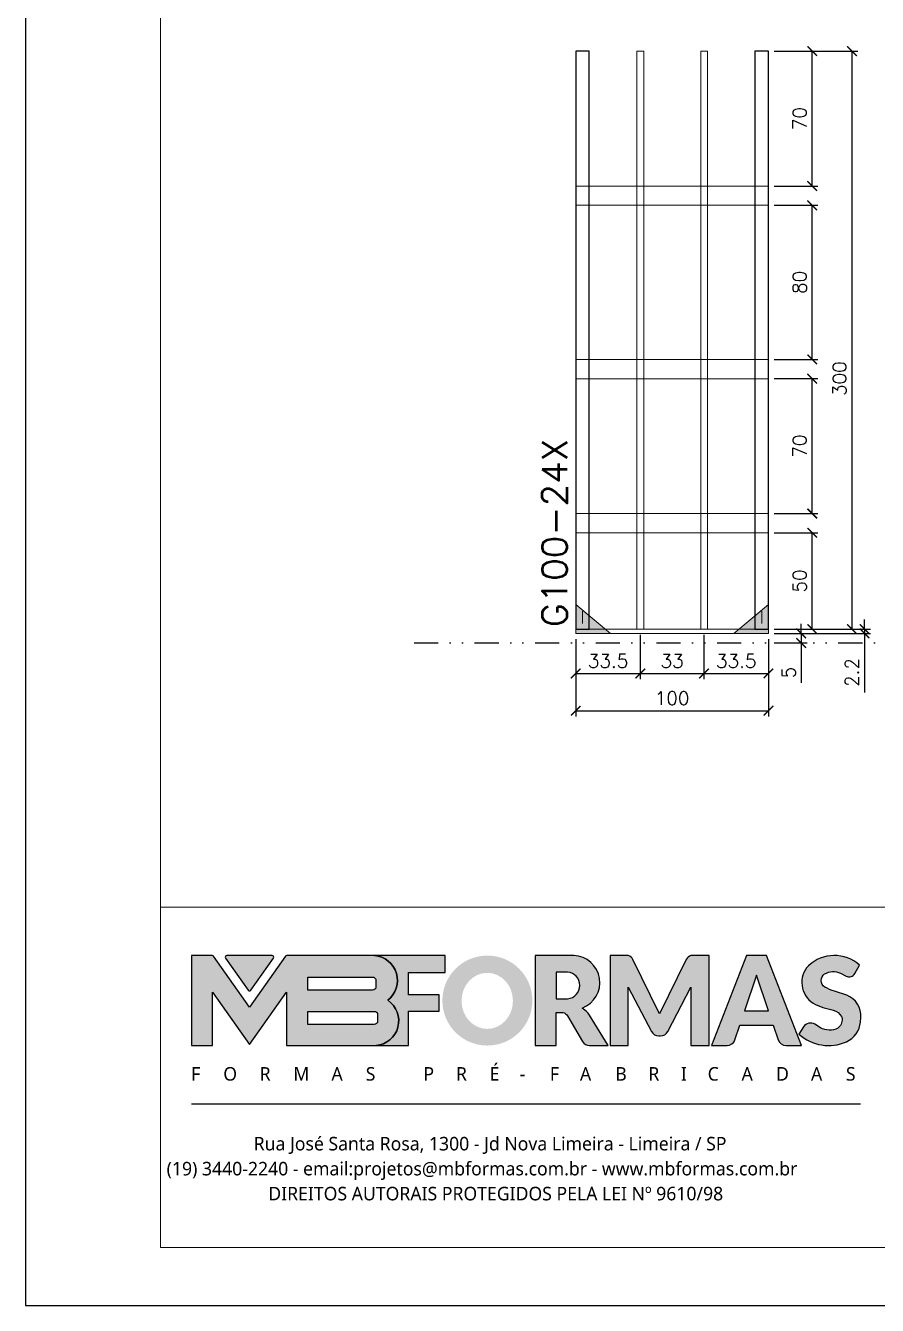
# Model space of a CAD drawing. Extents: x -23436 to 4767, y -4131 to 9755.
# Drawn here: x -20676 to -20234, y -2818 to -2153 of the extents above; entities that cross this region are included whole.
import ezdxf

# ---------------------------------------------------------------- set-up
doc = ezdxf.new("R2010")
doc.units = 0
doc.header["$PDMODE"] = 2
doc.header["$PDSIZE"] = 10
doc.linetypes.add('DIVIDE2', pattern=[0.625, 0.25, -0.125, 0, -0.125, 0, -0.125])
doc.linetypes.add('HIDDEN', pattern=[9.525, 6.35, -3.175])
doc.layers.get('0').update_dxf_attribs({"lineweight": 13})
doc.layers.get('Defpoints').update_dxf_attribs({"lineweight": 13})
for name, color, linetype in [('Cota', 4, 'Continuous'), ('MB Logo', 254, 'Continuous'), ('Nível', 160, 'Continuous'), ('Sarr 7x7', 104, 'Continuous')]:
    doc.layers.add(name, color=color, linetype=linetype)
for name, color, linetype, lineweight in [('FOLHA MB', 7, 'Continuous', 13), ('Madeira', 100, 'Continuous', 13), ('Sarr 2.2x7', 40, 'Continuous', 9), ('sarrafo', 93, 'Continuous', 13), ('Texto Seção', 7, 'Continuous', 15)]:
    doc.layers.add(name, color=color, linetype=linetype, lineweight=lineweight)
doc.layers.add('Laje_Perimetro', color=7, linetype='Continuous', plot=False)
doc.styles.add('MtXpl_Lucida_Sans_Un', font='l_10646.ttf')
doc.styles.add('REGUA-120', font='ROMANS.shx', dxfattribs={"height": 15})
doc.styles.add('ROMANS', font='romans.shx')
doc.dimstyles.new('Cota Paínel', dxfattribs={"dimtxt": 7, "dimasz": 5, "dimexe": 3, "dimexo": 3, "dimgap": 3, "dimtad": 1, "dimdec": 1, "dimzin": 12, "dimdsep": 46, "dimtxsty": 'ROMANS', "dimblk": 'ARCHTICK', "dimcen": 0, "dimclrd": 4, "dimclre": 4, "dimclrt": 1, "dimadec": 1, "dimazin": 3, "dimtfac": 1, "dimtdec": 1, "dimtmove": 0, "dimatfit": 3, "dimldrblk": 'OBLIQUE', "dimfxl": 0, "dimtolj": 1, "dimtzin": 12, "dimarcsym": 0})

# ---------------------------------------------------------------- blocks, each defined once
blk = doc.blocks.new('MB-NOVO')
at = {"layer": 'MB Logo', "linetype": 'Continuous'}
h = blk.add_hatch(color=256, dxfattribs=at)
h.dxf.hatch_style = 1
h.set_gradient(color1=(242, 132, 69), color2=(247, 180, 141), rotation=90, tint=1)
h.paths.add_polyline_path([(-18529.58, 10980.84), (-18475.71, 10980.84, 0.706757), (-18468.67, 11008.01, 0.681802), (-18476.71, 11034.89), (-18529.36, 11034.89, 0.243712), (-18530.18, 11034.46), (-18551.72, 11003.93), (-18573.27, 11034.46, 0.243712), (-18574.09, 11034.89), (-18586.52, 11034.89), (-18586.52, 10980.84), (-18573.87, 10980.84), (-18573.87, 11012.87), (-18551.72, 10981.49), (-18529.58, 11012.87)])
h.paths.add_polyline_path([(-18516.75, 11014.08), (-18516.75, 11021.99), (-18477.79, 11021.99, -0.414214), (-18475.79, 11019.99), (-18475.79, 11016.08, -0.414214), (-18477.79, 11014.08)], flags=16)
h.paths.add_polyline_path([(-18516.75, 11001.39), (-18476.79, 11001.39, -0.414214), (-18474.79, 10999.39), (-18474.79, 10995.48, -0.414214), (-18476.79, 10993.48), (-18516.75, 10993.48)], flags=16)
at = {"layer": 'MB Logo', "true_color": 0x262626}
h = blk.add_hatch(color=250, dxfattribs=at)
h.dxf.hatch_style = 1
h.paths.add_polyline_path([(-18537.31, 11033.31, 0.60809), (-18538.12, 11034.89), (-18565.32, 11034.89, 0.60809), (-18566.14, 11033.31), (-18552.54, 11014.04, 0.518202), (-18550.91, 11014.04)])
h = blk.add_hatch(color=250, dxfattribs=at)
h.dxf.hatch_style = 1
h.paths.add_polyline_path([(-18456.17, 11011.29), (-18456.17, 11024.65), (-18434.21, 11024.65), (-18434.21, 11034.89), (-18476.71, 11034.89, -0.681802), (-18468.67, 11008.01, -0.706757), (-18475.71, 10980.84), (-18456.17, 10980.84), (-18456.17, 11001.45), (-18437.83, 11001.45), (-18437.83, 11011.29)])
h = blk.add_hatch(color=250, dxfattribs=at)
h.dxf.hatch_style = 1
h.paths.add_polyline_path([(-18435.91, 11007.86, 1), (-18381.87, 11007.86, 1)])
edge = h.paths.add_edge_path(flags=16)
edge.add_ellipse((-18408.97, 11007.68), major_axis=(0, 16.84), ratio=0.916255, start_angle=0, end_angle=360)
h = blk.add_hatch(color=250, dxfattribs=at)
h.dxf.hatch_style = 1
h.paths.add_polyline_path([(-18356.97, 11034.89), (-18380.17, 11034.89), (-18380.17, 10980.84), (-18367.64, 10980.84), (-18367.64, 11000.71), (-18363.41, 11000.71, -0.195765), (-18360.9, 10998.88), (-18351.79, 10983.24, 0.261385), (-18347.52, 10980.84), (-18336.38, 10980.84), (-18347.47, 10999, 0.082429), (-18349.61, 11001.48), (-18351.9, 11003.39, 0.81838)])
h.paths.add_polyline_path([(-18360.76, 11009), (-18367.64, 11009), (-18367.64, 11024.98), (-18360.76, 11024.98, -0.92578)], flags=16)
h = blk.add_hatch(color=250, dxfattribs=at)
h.dxf.hatch_style = 1
h.paths.add_polyline_path([(-18286.65, 11015.9), (-18286.65, 10980.84), (-18275.77, 10980.84), (-18275.77, 11034.89), (-18286.65, 11034.89, 0.216647), (-18289.44, 11032.44), (-18305.46, 10999.84), (-18321.61, 11032.7, 0.199908), (-18324.27, 11034.89), (-18335.15, 11034.89), (-18335.15, 10980.84), (-18324.27, 10980.84), (-18324.27, 11015.9), (-18310.42, 10989.3, 0.279644), (-18305.98, 10986.61, 0.340986), (-18300.5, 10989.3)])
h = blk.add_hatch(color=250, dxfattribs=at)
h.dxf.hatch_style = 1
h.paths.add_polyline_path([(-18274.36, 10980.84), (-18264.98, 10980.84, 0.322517), (-18260.24, 10984.26), (-18257.32, 10993), (-18237.21, 10993), (-18234.29, 10984.26, 0.322517), (-18229.55, 10980.84), (-18220.26, 10980.84), (-18241.25, 11034.89), (-18253.37, 11034.89)])
h.paths.add_polyline_path([(-18254.42, 11001.64), (-18247.26, 11023.04), (-18240.11, 11001.64)], flags=16)
h = blk.add_hatch(color=250, dxfattribs=at)
h.dxf.hatch_style = 1
h.paths.add_polyline_path([(-18206.02, 11024.02, -0.247671), (-18196.88, 11024.32), (-18193.53, 11022.53, 0.40799), (-18188.16, 11024.11), (-18185.37, 11029.08, 0.392837), (-18216.16, 11028.69, 0.467779), (-18213.26, 11006.32, 0.077523), (-18201.17, 11002.12, -0.214206), (-18196.11, 10997.94, -0.284295), (-18198.17, 10991.44, -0.26924), (-18208.78, 10991.57), (-18212.21, 10993.65, 0.407727), (-18219.02, 10992.06), (-18221.79, 10987.71, 0.296878), (-18193.23, 10983.12, 0.272251), (-18184.86, 10995.28), (-18184.65, 10997.88, 0.348906), (-18193.71, 11011.21), (-18200.42, 11013.47, -0.045018), (-18205.76, 11015.68, -0.618284)])
at = {"layer": 'MB Logo', "linetype": 'Continuous'}
blk.add_line((-18586.52, 10945.86), (-18184.78, 10945.86), dxfattribs=at)
at = {"layer": 'MB Logo', "color": 23, "linetype": 'Continuous', "true_color": 0xf28445}
for points in [[(-18573.27, 11034.46, 0.243712), (-18574.09, 11034.89), (-18586.52, 11034.89), (-18586.52, 10980.84), (-18573.87, 10980.84), (-18573.87, 11012.87), (-18551.72, 10981.49), (-18529.58, 11012.87), (-18529.58, 10980.84), (-18475.71, 10980.84, 0.706757), (-18468.67, 11008.01, 0.681802), (-18476.71, 11034.89), (-18529.36, 11034.89, 0.243712), (-18530.18, 11034.46), (-18551.72, 11003.93)], [(-18516.75, 11021.99), (-18477.79, 11021.99, -0.414214), (-18475.79, 11019.99), (-18475.79, 11016.08, -0.414214), (-18477.79, 11014.08), (-18516.75, 11014.08)], [(-18516.75, 11001.39), (-18476.79, 11001.39, -0.414214), (-18474.79, 10999.39), (-18474.79, 10995.48, -0.414214), (-18476.79, 10993.48), (-18516.75, 10993.48)]]:
    blk.add_lwpolyline(points, format="xyb", close=True, dxfattribs=at)
at = {"layer": 'MB Logo', "color": 250, "true_color": 0x262626}
for points in [[(-18537.31, 11033.31, 0.60809), (-18538.12, 11034.89), (-18565.32, 11034.89, 0.60809), (-18566.14, 11033.31), (-18552.54, 11014.04, 0.518202), (-18550.91, 11014.04)], [(-18437.83, 11011.29), (-18456.17, 11011.29), (-18456.17, 11024.65), (-18434.21, 11024.65), (-18434.21, 11034.89), (-18476.71, 11034.89, -0.681802), (-18468.67, 11008.01, -0.706757), (-18475.71, 10980.84), (-18456.17, 10980.84), (-18456.17, 11001.45), (-18437.83, 11001.45)], [(-18347.52, 10980.84), (-18336.38, 10980.84), (-18347.47, 10999, 0.082429), (-18349.61, 11001.48), (-18351.9, 11003.39, 0.81838), (-18356.97, 11034.89), (-18380.17, 11034.89), (-18380.17, 10980.84), (-18367.64, 10980.84), (-18367.64, 11000.71), (-18363.41, 11000.71, -0.209789), (-18360.79, 10998.69), (-18351.79, 10983.24, 0.261385)], [(-18286.65, 11015.9), (-18286.65, 10980.84), (-18275.77, 10980.84), (-18275.77, 11034.89), (-18286.65, 11034.89, 0.216647), (-18289.44, 11032.44), (-18305.46, 10999.84), (-18321.48, 11032.44, 0.216647), (-18324.27, 11034.89), (-18335.15, 11034.89), (-18335.15, 10980.84), (-18324.27, 10980.84), (-18324.27, 11015.9), (-18310.42, 10989.3, 0.279644), (-18305.98, 10986.61), (-18304.93, 10986.61, 0.279644), (-18300.5, 10989.3)], [(-18264.98, 10980.84, 0.322517), (-18260.24, 10984.26), (-18257.32, 10993), (-18237.21, 10993), (-18234.29, 10984.26, 0.322517), (-18229.55, 10980.84), (-18220.26, 10980.84), (-18241.25, 11034.89), (-18253.37, 11034.89), (-18274.36, 10980.84)], [(-18206.24, 11015.94, -0.549626), (-18206.37, 11023.82, -0.258723), (-18196.88, 11024.32), (-18193.53, 11022.53, 0.40799), (-18188.16, 11024.11), (-18185.37, 11029.08, 0.392837), (-18216.16, 11028.69, 0.467779), (-18213.26, 11006.32, 0.077523), (-18201.17, 11002.12, -0.203897), (-18196.26, 10998.22), (-18196.08, 10997.79, -0.267611), (-18197.99, 10991.6), (-18198.45, 10991.29, -0.261145), (-18208.78, 10991.57), (-18212.21, 10993.65, 0.407727), (-18219.02, 10992.06), (-18221.79, 10987.71, 0.296878), (-18193.23, 10983.12, 0.265963), (-18184.89, 10994.94), (-18184.67, 10997.65, 0.340466), (-18193.12, 11011.01), (-18200.42, 11013.47, -0.049298)], [(-18367.64, 11009), (-18360.76, 11009, 0.92578), (-18360.76, 11024.98), (-18367.64, 11024.98)]]:
    blk.add_lwpolyline(points, format="xyb", close=True, dxfattribs=at)
blk.add_lwpolyline([(-18247.26, 11023.04), (-18254.42, 11001.64), (-18240.11, 11001.64)], close=True, dxfattribs=at)
at = {"layer": 'MB Logo', "color": 250, "true_color": 0x262626, "style": 'MtXpl_Lucida_Sans_Un'}
for s, height, p in [('É', 8.12, (-18407.52, 10959.76)), ('F', 8.12, (-18586.78, 10959.76)), ('O', 8.12, (-18567.45, 10959.76)), ('R', 8.12, (-18545.63, 10959.76)), ('M', 8.12, (-18525.4, 10959.76)), ('A', 8.12, (-18502.51, 10959.76)), ('S', 8.12, (-18481.92, 10959.76)), ('P', 8.12, (-18447.27, 10959.76)), ('R', 8.12, (-18427.76, 10959.76)), ('-', 8.12, (-18389.56, 10959.76)), ('F', 8.12, (-18371.38, 10959.76)), ('A', 8.12, (-18353.29, 10959.76)), ('B', 8.12, (-18332.1, 10959.76)), ('R', 8.12, (-18312.21, 10959.76)), ('I', 8.12, (-18292.68, 10959.76)), ('C', 8.12, (-18276.61, 10959.76)), ('A', 8.12, (-18256.26, 10959.76)), ('D', 8.12, (-18235.54, 10959.76)), ('A', 8.12, (-18214.57, 10959.76)), ('S', 8.12, (-18193.6, 10959.76)), ('DIREITOS AUTORAIS PROTEGIDOS PELA LEI Nº 9610/98', 8.1225, (-18540.43, 10887.84))]:
    blk.add_text(s, height=height, dxfattribs=at).set_placement(p)
at = {"layer": 'MB Logo', "style": 'MtXpl_Lucida_Sans_Un'}
for s, p in [('Rua José Santa Rosa, 1300 - Jd Nova Limeira - Limeira / SP', (-18549.2, 10917.84)), ('(19) 3440-2240 - email:projetos@mbformas.com.br - www.mbformas.com.br', (-18601.47, 10902.84))]:
    blk.add_text(s, height=8.1225, dxfattribs=at).set_placement(p)
blk = doc.blocks.new('A$C169d8357')
at = {"layer": 'FOLHA MB', "color": 1}
blk.add_line((1109.82, 356.72), (70, 356.72), dxfattribs=at)
for points in [[(0, 1199.94), (0, 149.94), (1485.02, 149.94), (1485.02, 1199.94)], [(70, 1169.94), (70, 179.94), (1455.02, 179.94), (1455.02, 1169.94)]]:
    blk.add_lwpolyline(points, close=True, dxfattribs=at)
at = {"layer": 'MB Logo', "xscale": 0.8642040370897565, "yscale": 0.8642040370897565, "zscale": 0.8642040370897565}
blk.add_blockref('MB-NOVO', (16148.65, -9204.85), dxfattribs=at)
blk = doc.blocks.new('_ArchTick')
at = {"color": 0, "linetype": 'ByBlock', "const_width": 0.15}
blk.add_lwpolyline([(-0.5, -0.5), (0.5, 0.5)], dxfattribs=at)
blk = doc.blocks.new('*D1406')
at = {"layer": 'Cota', "color": 4, "lineweight": -2, "transparency": 16777216}
for p, q in [((-20241.04, -2466.7), (-20241.04, -2461.7)), ((-20287.92, -2466.7), (-20238.04, -2466.7)), ((-20287.92, -2468.86), (-20238.04, -2468.86)), ((-20241.04, -2466.7), (-20241.04, -2468.86)), ((-20241.04, -2468.86), (-20241.04, -2499.53))]:
    blk.add_line(p, q, dxfattribs=at)
at = {"layer": 'Defpoints', "color": 0, "transparency": 16777216}
for p in [(-20290.92, -2466.7), (-20290.92, -2468.86), (-20241.04, -2468.86)]:
    blk.add_point(p, dxfattribs=at)
at = {"layer": 'Cota', "color": 4, "lineweight": -2, "transparency": 16777216, "xscale": 5, "yscale": 5, "zscale": 5}
for p, rotation in [((-20241.04, -2466.7), 270), ((-20241.04, -2468.86), 90)]:
    blk.add_blockref('_ArchTick', p, dxfattribs=dict(at, rotation=rotation))
at = {"layer": 'Cota', "color": 1, "transparency": 16777216, "insert": (-20247.54, -2489.19), "char_height": 7, "attachment_point": 5, "rotation": 90, "style": 'ROMANS'}
blk.add_mtext('\\A1;2.2', dxfattribs=at)
blk = doc.blocks.new('_OBLIQUE')
at = {"color": 0, "linetype": 'ByBlock', "lineweight": -2}
for p, q in [((0, 0), (-1, 0)), ((-0.5, -0.5), (0.5, 0.5))]:
    blk.add_line(p, q, dxfattribs=at)
blk = doc.blocks.new('*D1407')
at = {"layer": 'Cota', "color": 4, "lineweight": -2, "transparency": 16777216}
for p, q in [((-20287.92, -2416.66), (-20265.22, -2416.66)), ((-20268.22, -2466.66), (-20268.22, -2416.66)), ((-20287.92, -2466.66), (-20265.22, -2466.66))]:
    blk.add_line(p, q, dxfattribs=at)
at = {"layer": 'Defpoints', "color": 0, "transparency": 16777216}
for p in [(-20290.92, -2416.66), (-20268.22, -2416.66), (-20290.92, -2466.66)]:
    blk.add_point(p, dxfattribs=at)
at = {"layer": 'Cota', "color": 4, "lineweight": -2, "transparency": 16777216, "xscale": 5, "yscale": 5, "zscale": 5}
for p, rotation in [((-20268.22, -2416.66), 90), ((-20268.22, -2466.66), 270)]:
    blk.add_blockref('_ArchTick', p, dxfattribs=dict(at, rotation=rotation))
at = {"layer": 'Cota', "color": 1, "transparency": 16777216, "insert": (-20274.72, -2441.66), "char_height": 7, "attachment_point": 5, "rotation": 90, "style": 'ROMANS'}
blk.add_mtext('\\A1;50', dxfattribs=at)
blk = doc.blocks.new('*D1408')
at = {"layer": 'Cota', "color": 4, "lineweight": -2, "transparency": 16777216}
for p, q in [((-20287.92, -2336.64), (-20265.22, -2336.64)), ((-20268.22, -2406.66), (-20268.22, -2336.64)), ((-20287.92, -2406.66), (-20265.22, -2406.66))]:
    blk.add_line(p, q, dxfattribs=at)
at = {"layer": 'Defpoints', "color": 0, "transparency": 16777216}
for p in [(-20290.92, -2336.64), (-20268.22, -2336.64), (-20290.92, -2406.66)]:
    blk.add_point(p, dxfattribs=at)
at = {"layer": 'Cota', "color": 4, "lineweight": -2, "transparency": 16777216, "xscale": 5, "yscale": 5, "zscale": 5}
for p, rotation in [((-20268.22, -2336.64), 90), ((-20268.22, -2406.66), 270)]:
    blk.add_blockref('_ArchTick', p, dxfattribs=dict(at, rotation=rotation))
at = {"layer": 'Cota', "color": 1, "transparency": 16777216, "insert": (-20274.72, -2371.65), "char_height": 7, "attachment_point": 5, "rotation": 90, "style": 'ROMANS'}
blk.add_mtext('\\A1;70', dxfattribs=at)
blk = doc.blocks.new('*D1409')
at = {"layer": 'Cota', "color": 4, "lineweight": -2, "transparency": 16777216}
for p, q in [((-20287.92, -2246.66), (-20265.22, -2246.66)), ((-20268.22, -2326.66), (-20268.22, -2246.66)), ((-20287.92, -2326.66), (-20265.22, -2326.66))]:
    blk.add_line(p, q, dxfattribs=at)
at = {"layer": 'Defpoints', "color": 0, "transparency": 16777216}
for p in [(-20290.92, -2246.66), (-20268.22, -2246.66), (-20290.92, -2326.66)]:
    blk.add_point(p, dxfattribs=at)
at = {"layer": 'Cota', "color": 4, "lineweight": -2, "transparency": 16777216, "xscale": 5, "yscale": 5, "zscale": 5}
for p, rotation in [((-20268.22, -2246.66), 90), ((-20268.22, -2326.66), 270)]:
    blk.add_blockref('_ArchTick', p, dxfattribs=dict(at, rotation=rotation))
at = {"layer": 'Cota', "color": 1, "transparency": 16777216, "insert": (-20274.72, -2286.66), "char_height": 7, "attachment_point": 5, "rotation": 90, "style": 'ROMANS'}
blk.add_mtext('\\A1;80', dxfattribs=at)
blk = doc.blocks.new('*D1410')
at = {"layer": 'Cota', "color": 4, "lineweight": -2, "transparency": 16777216}
for p, q in [((-20287.92, -2166.62), (-20265.22, -2166.62)), ((-20268.22, -2236.66), (-20268.22, -2166.62)), ((-20287.92, -2236.66), (-20265.22, -2236.66))]:
    blk.add_line(p, q, dxfattribs=at)
at = {"layer": 'Defpoints', "color": 0, "transparency": 16777216}
for p in [(-20290.92, -2166.62), (-20268.22, -2166.62), (-20290.92, -2236.66)]:
    blk.add_point(p, dxfattribs=at)
at = {"layer": 'Cota', "color": 4, "lineweight": -2, "transparency": 16777216, "xscale": 5, "yscale": 5, "zscale": 5}
for p, rotation in [((-20268.22, -2166.62), 90), ((-20268.22, -2236.66), 270)]:
    blk.add_blockref('_ArchTick', p, dxfattribs=dict(at, rotation=rotation))
at = {"layer": 'Cota', "color": 1, "transparency": 16777216, "insert": (-20274.72, -2201.64), "char_height": 7, "attachment_point": 5, "rotation": 90, "style": 'ROMANS'}
blk.add_mtext('\\A1;70', dxfattribs=at)
blk = doc.blocks.new('*D1411')
at = {"layer": 'Cota', "color": 4, "lineweight": -2, "transparency": 16777216}
for p, q in [((-20357.42, -2469.66), (-20357.42, -2492.68)), ((-20390.92, -2471.86), (-20390.92, -2492.68)), ((-20390.92, -2489.68), (-20357.42, -2489.68))]:
    blk.add_line(p, q, dxfattribs=at)
at = {"layer": 'Defpoints', "color": 0, "transparency": 16777216}
for p in [(-20390.92, -2468.86), (-20357.42, -2466.66), (-20357.42, -2489.68)]:
    blk.add_point(p, dxfattribs=at)
at = {"layer": 'Cota', "color": 4, "lineweight": -2, "transparency": 16777216, "xscale": 5, "yscale": 5, "zscale": 5, "rotation": 180}
blk.add_blockref('_ArchTick', (-20390.92, -2489.68), dxfattribs=at)
at = {"layer": 'Cota', "color": 4, "lineweight": -2, "transparency": 16777216, "xscale": 5, "yscale": 5, "zscale": 5}
blk.add_blockref('_ArchTick', (-20357.42, -2489.68), dxfattribs=at)
at = {"layer": 'Cota', "color": 1, "transparency": 16777216, "insert": (-20374.17, -2483.18), "char_height": 7, "attachment_point": 5, "style": 'ROMANS'}
blk.add_mtext('\\A1;33.5', dxfattribs=at)
blk = doc.blocks.new('*D1412')
at = {"layer": 'Cota', "color": 4, "lineweight": -2, "transparency": 16777216}
for p, q in [((-20357.42, -2469.66), (-20357.42, -2492.68)), ((-20324.42, -2469.66), (-20324.42, -2492.68)), ((-20357.42, -2489.68), (-20324.42, -2489.68))]:
    blk.add_line(p, q, dxfattribs=at)
at = {"layer": 'Defpoints', "color": 0, "transparency": 16777216}
for p in [(-20357.42, -2466.66), (-20324.42, -2466.66), (-20324.42, -2489.68)]:
    blk.add_point(p, dxfattribs=at)
at = {"layer": 'Cota', "color": 4, "lineweight": -2, "transparency": 16777216, "xscale": 5, "yscale": 5, "zscale": 5, "rotation": 180}
blk.add_blockref('_ArchTick', (-20357.42, -2489.68), dxfattribs=at)
at = {"layer": 'Cota', "color": 4, "lineweight": -2, "transparency": 16777216, "xscale": 5, "yscale": 5, "zscale": 5}
blk.add_blockref('_ArchTick', (-20324.42, -2489.68), dxfattribs=at)
at = {"layer": 'Cota', "color": 1, "transparency": 16777216, "insert": (-20340.92, -2483.18), "char_height": 7, "attachment_point": 5, "style": 'ROMANS'}
blk.add_mtext('\\A1;33', dxfattribs=at)
blk = doc.blocks.new('*D1413')
at = {"layer": 'Cota', "color": 4, "lineweight": -2, "transparency": 16777216}
for p, q in [((-20324.42, -2469.66), (-20324.42, -2492.68)), ((-20290.92, -2471.86), (-20290.92, -2492.68)), ((-20324.42, -2489.68), (-20290.92, -2489.68))]:
    blk.add_line(p, q, dxfattribs=at)
at = {"layer": 'Defpoints', "color": 0, "transparency": 16777216}
for p in [(-20324.42, -2466.66), (-20290.92, -2468.86), (-20290.92, -2489.68)]:
    blk.add_point(p, dxfattribs=at)
at = {"layer": 'Cota', "color": 4, "lineweight": -2, "transparency": 16777216, "xscale": 5, "yscale": 5, "zscale": 5, "rotation": 180}
blk.add_blockref('_ArchTick', (-20324.42, -2489.68), dxfattribs=at)
at = {"layer": 'Cota', "color": 4, "lineweight": -2, "transparency": 16777216, "xscale": 5, "yscale": 5, "zscale": 5}
blk.add_blockref('_ArchTick', (-20290.92, -2489.68), dxfattribs=at)
at = {"layer": 'Cota', "color": 1, "transparency": 16777216, "insert": (-20307.67, -2483.18), "char_height": 7, "attachment_point": 5, "style": 'ROMANS'}
blk.add_mtext('\\A1;33.5', dxfattribs=at)
blk = doc.blocks.new('*D1414')
at = {"layer": 'Cota', "color": 4, "lineweight": -2, "transparency": 16777216}
for p, q in [((-20390.92, -2471.86), (-20390.92, -2512.04)), ((-20290.92, -2471.86), (-20290.92, -2512.04)), ((-20390.92, -2509.04), (-20290.92, -2509.04))]:
    blk.add_line(p, q, dxfattribs=at)
at = {"layer": 'Defpoints', "color": 0, "transparency": 16777216}
for p in [(-20390.92, -2468.86), (-20290.92, -2468.86), (-20290.92, -2509.04)]:
    blk.add_point(p, dxfattribs=at)
at = {"layer": 'Cota', "color": 4, "lineweight": -2, "transparency": 16777216, "xscale": 5, "yscale": 5, "zscale": 5, "rotation": 180}
blk.add_blockref('_ArchTick', (-20390.92, -2509.04), dxfattribs=at)
at = {"layer": 'Cota', "color": 4, "lineweight": -2, "transparency": 16777216, "xscale": 5, "yscale": 5, "zscale": 5}
blk.add_blockref('_ArchTick', (-20290.92, -2509.04), dxfattribs=at)
at = {"layer": 'Cota', "color": 1, "transparency": 16777216, "insert": (-20340.92, -2502.54), "char_height": 7, "attachment_point": 5, "style": 'ROMANS'}
blk.add_mtext('\\A1;100', dxfattribs=at)
blk = doc.blocks.new('*D1415')
at = {"layer": 'Cota', "color": 4, "lineweight": -2, "transparency": 16777216}
for p, q in [((-20287.92, -2166.63), (-20244.54, -2166.63)), ((-20247.54, -2466.66), (-20247.54, -2166.63)), ((-20287.92, -2466.66), (-20244.54, -2466.66))]:
    blk.add_line(p, q, dxfattribs=at)
at = {"layer": 'Defpoints', "color": 0, "transparency": 16777216}
for p in [(-20290.92, -2166.63), (-20247.54, -2166.63), (-20290.92, -2466.66)]:
    blk.add_point(p, dxfattribs=at)
at = {"layer": 'Cota', "color": 4, "lineweight": -2, "transparency": 16777216, "xscale": 5, "yscale": 5, "zscale": 5}
for p, rotation in [((-20247.54, -2166.63), 90), ((-20247.54, -2466.66), 270)]:
    blk.add_blockref('_ArchTick', p, dxfattribs=dict(at, rotation=rotation))
at = {"layer": 'Cota', "color": 1, "transparency": 16777216, "insert": (-20254.04, -2336.64), "char_height": 7, "attachment_point": 5, "rotation": 90, "style": 'ROMANS'}
blk.add_mtext('\\A1;300', dxfattribs=at)
blk = doc.blocks.new('*D1416')
at = {"layer": 'Cota', "color": 4, "lineweight": -2, "transparency": 16777216}
for p, q in [((-20273.91, -2468.86), (-20273.91, -2463.86)), ((-20287.92, -2468.86), (-20270.91, -2468.86)), ((-20273.91, -2468.86), (-20273.91, -2473.86)), ((-20287.92, -2473.86), (-20270.91, -2473.86)), ((-20273.91, -2473.86), (-20273.91, -2494.53))]:
    blk.add_line(p, q, dxfattribs=at)
at = {"layer": 'Defpoints', "color": 0, "transparency": 16777216}
for p in [(-20290.92, -2468.86), (-20290.92, -2473.86), (-20273.91, -2473.86)]:
    blk.add_point(p, dxfattribs=at)
at = {"layer": 'Cota', "color": 4, "lineweight": -2, "transparency": 16777216, "xscale": 5, "yscale": 5, "zscale": 5}
for p, rotation in [((-20273.91, -2468.86), 270), ((-20273.91, -2473.86), 90)]:
    blk.add_blockref('_ArchTick', p, dxfattribs=dict(at, rotation=rotation))
at = {"layer": 'Cota', "color": 1, "transparency": 16777216, "insert": (-20280.41, -2489.19), "char_height": 7, "attachment_point": 5, "rotation": 90, "style": 'ROMANS'}
blk.add_mtext('\\A1;5', dxfattribs=at)

msp = doc.modelspace()

# ---------------------------------------------------------------- hatches: boundary and pattern name
at = {"layer": 'Madeira'}
h = msp.add_hatch(color=252, dxfattribs=at)
h.dxf.hatch_style = 2
h.paths.add_polyline_path([(-20390.916, -2453.86), (-20390.916, -2468.86), (-20372.916, -2468.86)])
h = msp.add_hatch(color=252, dxfattribs=at)
h.dxf.hatch_style = 2
h.paths.add_polyline_path([(-20290.916, -2453.86), (-20290.916, -2468.86), (-20308.916, -2468.86)])

# ---------------------------------------------------------------- linework, layer by layer
at = {"layer": 'Laje_Perimetro'}
msp.add_lwpolyline([(-19191.377, -1767.741), (-20676.397, -1767.741), (-20676.397, -2817.741), (-19191.377, -2817.741)], close=True, dxfattribs=at)
at = {"layer": 'Madeira', "color": 0}
for p, q in [((-20290.916, -2236.66), (-20390.916, -2236.661)), ((-20390.916, -2236.661), (-20390.916, -2241.661)), ((-20290.916, -2236.66), (-20290.916, -2241.66)), ((-20390.916, -2246.661), (-20390.916, -2241.661)), ((-20290.916, -2246.66), (-20290.916, -2241.66)), ((-20290.916, -2246.66), (-20390.916, -2246.661)), ((-20290.916, -2326.66), (-20390.916, -2326.661)), ((-20390.916, -2326.661), (-20390.916, -2331.661)), ((-20390.916, -2336.661), (-20390.916, -2331.661)), ((-20290.916, -2326.66), (-20290.916, -2331.66)), ((-20290.916, -2336.66), (-20290.916, -2331.66)), ((-20290.916, -2336.66), (-20390.916, -2336.661)), ((-20290.916, -2406.66), (-20390.916, -2406.661)), ((-20390.916, -2406.661), (-20390.916, -2411.661)), ((-20390.916, -2416.661), (-20390.916, -2411.661)), ((-20290.916, -2406.66), (-20290.916, -2411.66)), ((-20290.916, -2416.66), (-20290.916, -2411.66)), ((-20290.916, -2416.66), (-20390.916, -2416.661))]:
    msp.add_line(p, q, dxfattribs=at)
at = {"layer": 'Madeira', "color": 250, "linetype": 'HIDDEN'}
for p, q in [((-20387.416, -2457.36), (-20387.416, -2466.66)), ((-20294.416, -2457.36), (-20294.416, -2466.66)), ((-20381.083, -2466.66), (-20390.916, -2466.66)), ((-20381.083, -2466.66), (-20390.916, -2466.66)), ((-20300.75, -2466.66), (-20290.916, -2466.66)), ((-20300.75, -2466.66), (-20290.916, -2466.66))]:
    msp.add_line(p, q, dxfattribs=at)
at = {"layer": 'Madeira', "color": 1, "linetype": 'HIDDEN'}
for p, q in [((-20387.416, -2457.36), (-20387.416, -2466.66)), ((-20294.416, -2457.36), (-20294.416, -2466.66)), ((-20383.916, -2460.86), (-20383.916, -2466.66)), ((-20375.116, -2466.66), (-20390.916, -2466.66)), ((-20306.716, -2466.66), (-20290.916, -2466.66))]:
    msp.add_line(p, q, dxfattribs=at)
at = {"layer": 'Madeira', "color": 250}
msp.add_line((-20390.916, -2466.66), (-20390.916, -2468.86), dxfattribs=at)
msp.add_line((-20390.916, -2466.66), (-20390.916, -2468.86), dxfattribs=at)
msp.add_line((-20390.916, -2466.66), (-20390.916, -2468.86), dxfattribs=at)
at = {"layer": 'Madeira', "color": 0}
for points in [[(-20390.916, -2453.86), (-20390.916, -2468.86), (-20372.916, -2468.86), (-20390.916, -2453.86)], [(-20290.916, -2453.86), (-20290.916, -2468.86), (-20308.916, -2468.86), (-20290.916, -2453.86)]]:
    msp.add_lwpolyline(points, dxfattribs=at)
at = {"layer": 'Nível', "linetype": 'DIVIDE2', "ltscale": 50}
msp.add_line((-20474.847, -2473.86), (-19296.576, -2473.86), dxfattribs=at)
at = {"layer": 'Sarr 2.2x7'}
msp.add_lwpolyline([(-20290.916, -2466.66), (-20390.916, -2466.66), (-20390.916, -2468.86), (-20290.916, -2468.86)], close=True, dxfattribs=at)
at = {"layer": 'Sarr 7x7', "color": 30, "true_color": 0xf26722}
for points in [[(-20390.916, -2466.66), (-20383.916, -2466.66), (-20383.916, -2166.625), (-20390.916, -2166.625)], [(-20297.916, -2466.66), (-20290.916, -2466.66), (-20290.916, -2166.625), (-20297.916, -2166.625)]]:
    msp.add_lwpolyline(points, close=True, dxfattribs=at)
at = {"layer": 'sarrafo'}
for p, q in [((-20359.166, -2466.66), (-20359.166, -2166.625)), ((-20359.166, -2166.625), (-20357.416, -2166.625)), ((-20355.666, -2166.625), (-20357.416, -2166.625)), ((-20355.666, -2466.66), (-20355.666, -2166.625)), ((-20326.039, -2466.66), (-20326.038, -2166.625)), ((-20326.038, -2166.625), (-20324.288, -2166.625)), ((-20322.538, -2166.625), (-20324.288, -2166.625)), ((-20322.539, -2466.66), (-20322.538, -2166.625)), ((-20359.166, -2466.66), (-20357.416, -2466.66)), ((-20355.666, -2466.66), (-20357.416, -2466.66)), ((-20326.039, -2466.66), (-20324.289, -2466.66)), ((-20322.539, -2466.66), (-20324.289, -2466.66))]:
    msp.add_line(p, q, dxfattribs=at)

# ---------------------------------------------------------------- block references
at = {"layer": 'MB Logo'}
msp.add_blockref('A$C169d8357', (-20676.397, -2967.679), dxfattribs=at)

# ---------------------------------------------------------------- texts
at = {"layer": 'Texto Seção', "style": 'REGUA-120', "width": 1.05}
msp.add_text('G100-24X', height=13, rotation=90, dxfattribs=at).set_placement((-20395.399, -2465.561))

# ---------------------------------------------------------------- dimensions: what is measured, and where the dimension line sits
at = {"layer": 'Cota'}
for base, p1, p2, picture, middle in [((-20268.218, -2166.625), (-20290.916, -2236.66), (-20290.916, -2166.625), '*D1410', (-20274.718, -2201.642)), ((-20268.218, -2246.66), (-20290.916, -2326.66), (-20290.916, -2246.66), '*D1409', (-20274.718, -2286.66)), ((-20268.218, -2336.642), (-20290.916, -2406.66), (-20290.916, -2336.642), '*D1408', (-20274.718, -2371.651)), ((-20268.218, -2416.66), (-20290.916, -2466.66), (-20290.916, -2416.66), '*D1407', (-20274.718, -2441.66)), ((-20241.04, -2468.86), (-20290.916, -2466.697), (-20290.916, -2468.86), '*D1406', (-20247.54, -2489.193)), ((-20273.906, -2473.86), (-20290.916, -2468.86), (-20290.916, -2473.86), '*D1416', (-20280.406, -2489.193))]:
    dim = msp.add_linear_dim(base=base, p1=p1, p2=p2, angle=90, dimstyle='Cota Paínel', dxfattribs=at)
    dim.commit()
    dim.dimension.update_dxf_attribs({"geometry": picture, "text_midpoint": middle})
dim = msp.add_linear_dim(base=(-20247.54, -2166.625), p1=(-20290.916, -2466.66), p2=(-20290.916, -2166.625), angle=90, dimstyle='Cota Paínel', dxfattribs=at)
dim.commit()
dim.dimension.update_dxf_attribs({"geometry": '*D1415', "text_midpoint": (-20247.54, -2336.643), "dimtype": 160})
for base, p1, p2, picture, middle in [((-20357.416, -2489.682), (-20390.916, -2468.86), (-20357.416, -2466.66), '*D1411', (-20374.166, -2483.182)), ((-20290.916, -2509.037), (-20390.916, -2468.86), (-20290.916, -2468.86), '*D1414', (-20340.916, -2502.537)), ((-20324.416, -2489.682), (-20357.416, -2466.66), (-20324.416, -2466.66), '*D1412', (-20340.916, -2483.182)), ((-20290.916, -2489.682), (-20324.416, -2466.66), (-20290.916, -2468.86), '*D1413', (-20307.666, -2483.182))]:
    dim = msp.add_linear_dim(base=base, p1=p1, p2=p2, dimstyle='Cota Paínel', dxfattribs=at)
    dim.commit()
    dim.dimension.update_dxf_attribs({"geometry": picture, "text_midpoint": middle})

doc.saveas('drawing.dxf')
